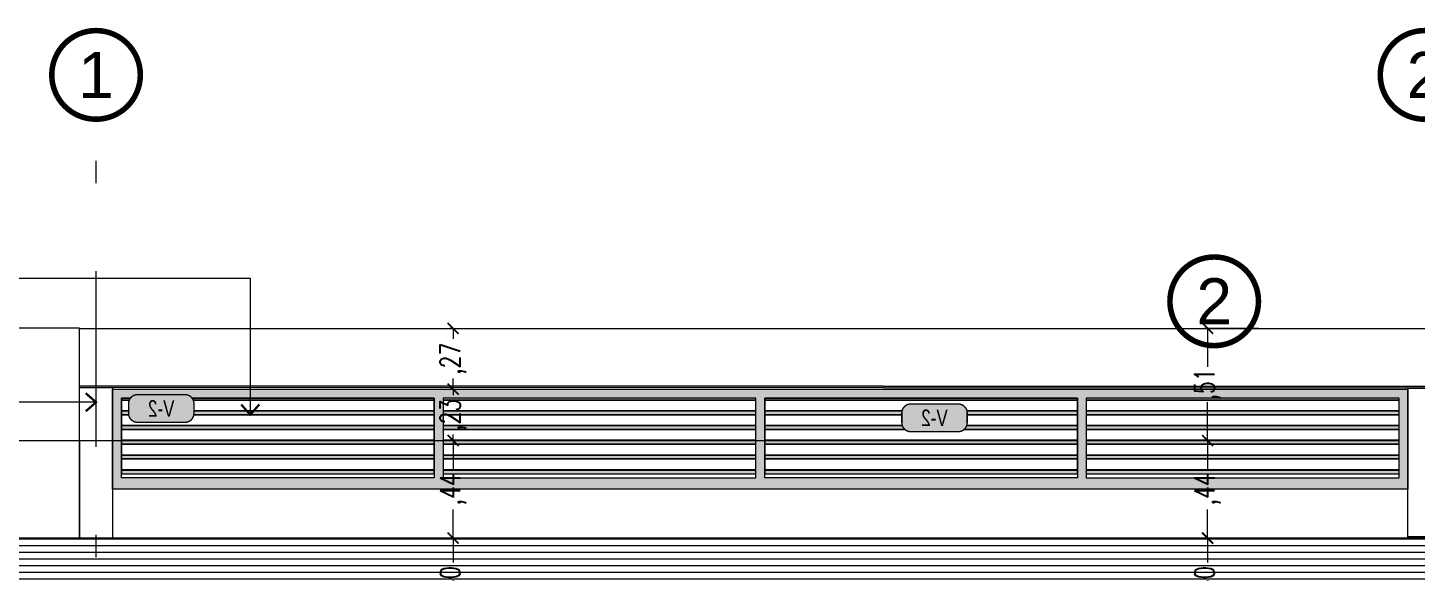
# Model space of a CAD drawing. Header units: millimetres. Extents: x 216 to 2687, y 57 to 1099.
# Drawn here: x 220.26 to 226.54, y 61.88 to 64.34 of the extents above; entities that cross this region are included whole.
import ezdxf
from ezdxf.enums import TextEntityAlignment as Align

# ---------------------------------------------------------------- set-up
doc = ezdxf.new("R2010")
doc.units = ezdxf.units.MM
doc.header["$LTSCALE"] = 0.5
doc.set_wipeout_variables(frame=1)
doc.header["$PDMODE"] = 35
doc.linetypes.add('CENTER', pattern=[50.8, 31.75, -6.35, 6.35, -6.35])
doc.linetypes.add('DASHDOT2', pattern=[12.7, 6.35, -3.175, 0, -3.175])
for name, color, linetype, lineweight in [('A-COTAS', 7, 'Continuous', 9), ('A-EJES', 7, 'DASHDOT2', 9), ('A-PLAN-2', 5, 'Continuous', 18), ('A-PLAN-3', 146, 'Continuous', 5), ('A-PLAN-ACHU1', 105, 'Continuous', 9), ('A-PLAN-ACHU3', 250, 'Continuous', 0), ('A-TEXT-EJES', 85, 'CENTER', 9), ('A-TEXT-FLEC', 4, 'Continuous', 9), ('A-TEXT-VENT', 2, 'Continuous', 9), ('A-VENT', 1, 'Continuous', 15), ('A-WIPEOUT', 255, 'Continuous', 0)]:
    doc.layers.add(name, color=color, linetype=linetype, lineweight=lineweight)
doc.styles.add('Cotas', font='romans.shx', dxfattribs={"width": 0.75})
doc.styles.add('ING_50', font='swisscl.ttf', dxfattribs={"height": 0.08})
doc.styles.add('swis Lt BT', font='swissl.ttf')
doc.dimstyles.new("1-25'", dxfattribs={"dimtxt": 0.075, "dimasz": 0.05, "dimexe": 0.015, "dimexo": 0, "dimgap": 0.02, "dimtad": 0, "dimzin": 4, "dimtxsty": 'Cotas', "dimblk": 'ARCHTICK', "dimcen": 0.09, "dimclrd": 142, "dimclre": 2, "dimclrt": 2, "dimadec": 0, "dimazin": 0, "dimtfac": 1, "dimtmove": 0, "dimatfit": 3, "dimfxl": 0.1, "dimlwd": 13, "dimlwe": 9, "dimarcsym": 2})

# ---------------------------------------------------------------- blocks, each defined once
blk = doc.blocks.new('INDICADOR EJES')
at = {"layer": 'A-TEXT-EJES', "const_width": 0.0005}
blk.add_lwpolyline([(0.004, 0.004, 1), (-0.004, 0.004, 1)], format="xyb", close=True, dxfattribs=at)
at = {"layer": 'A-TEXT-EJES', "style": 'swis Lt BT'}
blk.add_attdef('1', text='', height=0.005, dxfattribs=at).set_placement((0, 0.004), align=Align.MIDDLE_CENTER)
blk = doc.blocks.new('*U41')
at = {"layer": 'A-TEXT-FLEC'}
blk.add_lwpolyline([(3.6215, 0), (0, 0), (0, 0.137)], dxfattribs=at)
at = {"layer": 'A-TEXT-FLEC', "const_width": 0.01}
blk.add_lwpolyline([(3.575, -0.0408), (3.6215, 0), (3.575, 0.0408)], dxfattribs=at)
blk = doc.blocks.new('*U179')
at = {"layer": 'A-TEXT-FLEC'}
for points in [[(0, 0.137), (0, 0)], [(0, 0), (0, 0), (4.3179, 0)], [(4.3179, 0), (4.3179, -0.6157)]]:
    blk.add_lwpolyline(points, dxfattribs=at)
at = {"layer": 'A-TEXT-FLEC', "const_width": 0.01}
blk.add_lwpolyline([(4.3587, -0.5693), (4.3179, -0.6157), (4.2771, -0.5693)], dxfattribs=at)
blk = doc.blocks.new('_ArchTick')
at = {"color": 0, "linetype": 'ByBlock', "const_width": 0.15}
blk.add_lwpolyline([(-0.5, -0.5), (0.5, 0.5)], dxfattribs=at)
blk = doc.blocks.new('*D187')
at = {"layer": 'A-COTAS', "color": 2, "linetype": 'DASHDOT2', "lineweight": 9, "transparency": 16777216}
for p, q in [((220.4978, 62.9817), (219.3452, 62.9817)), ((219.6228, 62.4754), (219.3452, 62.4754))]:
    blk.add_line(p, q, dxfattribs=at)
at = {"layer": 'A-COTAS', "color": 142, "linetype": 'Continuous', "lineweight": 13, "transparency": 16777216}
for p, q in [((219.3602, 62.9817), (219.3602, 62.808)), ((219.3602, 62.4754), (219.3602, 62.6491))]:
    blk.add_line(p, q, dxfattribs=at)
at = {"layer": 'DEFPOINTS', "color": 0, "transparency": 16777216}
for p in [(219.3602, 62.9817), (220.4978, 62.9817), (219.6228, 62.4754)]:
    blk.add_point(p, dxfattribs=at)
at = {"layer": 'A-COTAS', "color": 142, "lineweight": 13, "transparency": 16777216, "xscale": 0.05, "yscale": 0.05, "zscale": 0.05}
for p, rotation in [((219.3602, 62.9817), 90), ((219.3602, 62.4754), 270)]:
    blk.add_blockref('_ArchTick', p, dxfattribs=dict(at, rotation=rotation))
at = {"layer": 'A-COTAS', "color": 2, "transparency": 16777216, "insert": (219.3602, 62.7285), "char_height": 0.09, "attachment_point": 5, "rotation": 90, "style": 'Cotas'}
blk.add_mtext(',51', dxfattribs=at)
blk = doc.blocks.new('*D188')
at = {"layer": 'A-COTAS', "color": 2, "linetype": 'DASHDOT2', "lineweight": 9, "transparency": 16777216}
for p, q in [((220.4978, 62.9817), (219.1576, 62.9817)), ((220.1297, 58.4354), (219.1576, 58.4354))]:
    blk.add_line(p, q, dxfattribs=at)
at = {"layer": 'A-COTAS', "color": 142, "linetype": 'Continuous', "lineweight": 13, "transparency": 16777216}
for p, q in [((219.1726, 62.9817), (219.1726, 60.8314)), ((219.1726, 58.4354), (219.1726, 60.5857))]:
    blk.add_line(p, q, dxfattribs=at)
at = {"layer": 'DEFPOINTS', "color": 0, "transparency": 16777216}
for p in [(219.1726, 62.9817), (220.4978, 62.9817), (220.1297, 58.4354)]:
    blk.add_point(p, dxfattribs=at)
at = {"layer": 'A-COTAS', "color": 142, "lineweight": 13, "transparency": 16777216, "xscale": 0.05, "yscale": 0.05, "zscale": 0.05}
for p, rotation in [((219.1726, 62.9817), 90), ((219.1726, 58.4354), 270)]:
    blk.add_blockref('_ArchTick', p, dxfattribs=dict(at, rotation=rotation))
at = {"layer": 'A-COTAS', "color": 2, "transparency": 16777216, "insert": (219.1726, 60.7085), "char_height": 0.09, "attachment_point": 5, "rotation": 90, "style": 'Cotas'}
blk.add_mtext('4,55', dxfattribs=at)
blk = doc.blocks.new('*D194')
at = {"layer": 'A-COTAS', "color": 2, "linetype": 'DASHDOT2', "lineweight": 9, "transparency": 16777216}
for p, q in [((222.1855, 62.0354), (222.1705, 62.0354)), ((222.1855, 61.6354), (222.1705, 61.6354))]:
    blk.add_line(p, q, dxfattribs=at)
at = {"layer": 'A-COTAS', "color": 142, "linetype": 'Continuous', "lineweight": 13, "transparency": 16777216}
for p, q in [((222.1855, 62.0354), (222.1855, 61.9245)), ((222.1855, 61.6354), (222.1855, 61.7463))]:
    blk.add_line(p, q, dxfattribs=at)
at = {"layer": 'DEFPOINTS', "color": 0, "transparency": 16777216}
for p in [(222.1855, 62.0354), (222.1855, 62.0354), (222.1855, 61.6354)]:
    blk.add_point(p, dxfattribs=at)
at = {"layer": 'A-COTAS', "color": 142, "lineweight": 13, "transparency": 16777216, "xscale": 0.05, "yscale": 0.05, "zscale": 0.05}
for p, rotation in [((222.1855, 62.0354), 90), ((222.1855, 61.6354), 270)]:
    blk.add_blockref('_ArchTick', p, dxfattribs=dict(at, rotation=rotation))
at = {"layer": 'A-COTAS', "color": 2, "transparency": 16777216, "insert": (222.1855, 61.8354), "char_height": 0.09, "attachment_point": 5, "rotation": 90, "style": 'Cotas'}
blk.add_mtext(',40', dxfattribs=at)
blk = doc.blocks.new('*D195')
at = {"layer": 'A-COTAS', "color": 2, "linetype": 'DASHDOT2', "lineweight": 9, "transparency": 16777216}
for p, q in [((222.1855, 62.4754), (222.1705, 62.4754)), ((222.1855, 62.0354), (222.1705, 62.0354))]:
    blk.add_line(p, q, dxfattribs=at)
at = {"layer": 'A-COTAS', "color": 142, "linetype": 'Continuous', "lineweight": 13, "transparency": 16777216}
for p, q in [((222.1855, 62.4754), (222.1855, 62.3461)), ((222.1855, 62.0354), (222.1855, 62.1647))]:
    blk.add_line(p, q, dxfattribs=at)
at = {"layer": 'DEFPOINTS', "color": 0, "transparency": 16777216}
for p in [(222.1855, 62.4754), (222.1855, 62.4754), (222.1855, 62.0354)]:
    blk.add_point(p, dxfattribs=at)
at = {"layer": 'A-COTAS', "color": 142, "lineweight": 13, "transparency": 16777216, "xscale": 0.05, "yscale": 0.05, "zscale": 0.05}
for p, rotation in [((222.1855, 62.4754), 90), ((222.1855, 62.0354), 270)]:
    blk.add_blockref('_ArchTick', p, dxfattribs=dict(at, rotation=rotation))
at = {"layer": 'A-COTAS', "color": 2, "transparency": 16777216, "insert": (222.1855, 62.2554), "char_height": 0.09, "attachment_point": 5, "rotation": 90, "style": 'Cotas'}
blk.add_mtext(',44', dxfattribs=at)
blk = doc.blocks.new('*D196')
at = {"layer": 'A-COTAS', "color": 2, "linetype": 'DASHDOT2', "lineweight": 9, "transparency": 16777216}
for p, q in [((222.1856, 62.7071), (222.1706, 62.7071)), ((222.1856, 62.4754), (222.1706, 62.4754))]:
    blk.add_line(p, q, dxfattribs=at)
at = {"layer": 'A-COTAS', "color": 142, "linetype": 'Continuous', "lineweight": 13, "transparency": 16777216}
for p, q in [((222.1856, 62.7071), (222.1856, 62.6804)), ((222.1856, 62.4754), (222.1856, 62.5022))]:
    blk.add_line(p, q, dxfattribs=at)
at = {"layer": 'DEFPOINTS', "color": 0, "transparency": 16777216}
for p in [(222.1856, 62.7071), (222.1856, 62.7071), (222.1856, 62.4754)]:
    blk.add_point(p, dxfattribs=at)
at = {"layer": 'A-COTAS', "color": 142, "lineweight": 13, "transparency": 16777216, "xscale": 0.05, "yscale": 0.05, "zscale": 0.05}
for p, rotation in [((222.1856, 62.7071), 90), ((222.1856, 62.4754), 270)]:
    blk.add_blockref('_ArchTick', p, dxfattribs=dict(at, rotation=rotation))
at = {"layer": 'A-COTAS', "color": 2, "transparency": 16777216, "insert": (222.1856, 62.5913), "char_height": 0.09, "attachment_point": 5, "rotation": 90, "style": 'Cotas'}
blk.add_mtext(',23', dxfattribs=at)
blk = doc.blocks.new('*D197')
at = {"layer": 'A-COTAS', "color": 2, "linetype": 'DASHDOT2', "lineweight": 9, "transparency": 16777216}
for p, q in [((222.1856, 62.9816), (222.1705, 62.9816)), ((222.1856, 62.7071), (222.1705, 62.7071))]:
    blk.add_line(p, q, dxfattribs=at)
at = {"layer": 'A-COTAS', "color": 142, "linetype": 'Continuous', "lineweight": 13, "transparency": 16777216}
for p, q in [((222.1855, 62.9816), (222.1855, 62.9335)), ((222.1855, 62.7071), (222.1855, 62.7553))]:
    blk.add_line(p, q, dxfattribs=at)
at = {"layer": 'DEFPOINTS', "color": 0, "transparency": 16777216}
for p in [(222.1855, 62.9816), (222.1856, 62.9816), (222.1856, 62.7071)]:
    blk.add_point(p, dxfattribs=at)
at = {"layer": 'A-COTAS', "color": 142, "lineweight": 13, "transparency": 16777216, "xscale": 0.05, "yscale": 0.05, "zscale": 0.05}
for p, rotation in [((222.1855, 62.9816), 90), ((222.1855, 62.7071), 270)]:
    blk.add_blockref('_ArchTick', p, dxfattribs=dict(at, rotation=rotation))
at = {"layer": 'A-COTAS', "color": 2, "transparency": 16777216, "insert": (222.1855, 62.8444), "char_height": 0.09, "attachment_point": 5, "rotation": 90, "style": 'Cotas'}
blk.add_mtext(',27', dxfattribs=at)
blk = doc.blocks.new('*D201')
at = {"layer": 'A-COTAS', "color": 2, "linetype": 'DASHDOT2', "lineweight": 9, "transparency": 16777216}
for p, q in [((225.5928, 62.0354), (225.5778, 62.0354)), ((225.5928, 61.6354), (225.5778, 61.6354))]:
    blk.add_line(p, q, dxfattribs=at)
at = {"layer": 'A-COTAS', "color": 142, "linetype": 'Continuous', "lineweight": 13, "transparency": 16777216}
for p, q in [((225.5928, 62.0354), (225.5928, 61.9245)), ((225.5928, 61.6354), (225.5928, 61.7463))]:
    blk.add_line(p, q, dxfattribs=at)
at = {"layer": 'DEFPOINTS', "color": 0, "transparency": 16777216}
for p in [(225.5928, 62.0354), (225.5928, 62.0354), (225.5928, 61.6354)]:
    blk.add_point(p, dxfattribs=at)
at = {"layer": 'A-COTAS', "color": 142, "lineweight": 13, "transparency": 16777216, "xscale": 0.05, "yscale": 0.05, "zscale": 0.05}
for p, rotation in [((225.5928, 62.0354), 90), ((225.5928, 61.6354), 270)]:
    blk.add_blockref('_ArchTick', p, dxfattribs=dict(at, rotation=rotation))
at = {"layer": 'A-COTAS', "color": 2, "transparency": 16777216, "insert": (225.5928, 61.8354), "char_height": 0.09, "attachment_point": 5, "rotation": 90, "style": 'Cotas'}
blk.add_mtext(',40', dxfattribs=at)
blk = doc.blocks.new('*D202')
at = {"layer": 'A-COTAS', "color": 2, "linetype": 'DASHDOT2', "lineweight": 9, "transparency": 16777216}
for p, q in [((225.7828, 62.4754), (225.5778, 62.4754)), ((225.5928, 62.0354), (225.5778, 62.0354))]:
    blk.add_line(p, q, dxfattribs=at)
at = {"layer": 'A-COTAS', "color": 142, "linetype": 'Continuous', "lineweight": 13, "transparency": 16777216}
for p, q in [((225.5928, 62.4754), (225.5928, 62.3461)), ((225.5928, 62.0354), (225.5928, 62.1647))]:
    blk.add_line(p, q, dxfattribs=at)
at = {"layer": 'DEFPOINTS', "color": 0, "transparency": 16777216}
for p in [(225.5928, 62.4754), (225.7828, 62.4754), (225.5928, 62.0354)]:
    blk.add_point(p, dxfattribs=at)
at = {"layer": 'A-COTAS', "color": 142, "lineweight": 13, "transparency": 16777216, "xscale": 0.05, "yscale": 0.05, "zscale": 0.05}
for p, rotation in [((225.5928, 62.4754), 90), ((225.5928, 62.0354), 270)]:
    blk.add_blockref('_ArchTick', p, dxfattribs=dict(at, rotation=rotation))
at = {"layer": 'A-COTAS', "color": 2, "transparency": 16777216, "insert": (225.5928, 62.2554), "char_height": 0.09, "attachment_point": 5, "rotation": 90, "style": 'Cotas'}
blk.add_mtext(',44', dxfattribs=at)
blk = doc.blocks.new('*D203')
at = {"layer": 'A-COTAS', "color": 2, "linetype": 'DASHDOT2', "lineweight": 9, "transparency": 16777216}
for p, q in [((225.8228, 62.9816), (225.5778, 62.9816)), ((225.7828, 62.4754), (225.5778, 62.4754))]:
    blk.add_line(p, q, dxfattribs=at)
at = {"layer": 'A-COTAS', "color": 142, "linetype": 'Continuous', "lineweight": 13, "transparency": 16777216}
for p, q in [((225.5928, 62.9816), (225.5928, 62.808)), ((225.5928, 62.4754), (225.5928, 62.6491))]:
    blk.add_line(p, q, dxfattribs=at)
at = {"layer": 'DEFPOINTS', "color": 0, "transparency": 16777216}
for p in [(225.5928, 62.9816), (225.8228, 62.9816), (225.7828, 62.4754)]:
    blk.add_point(p, dxfattribs=at)
at = {"layer": 'A-COTAS', "color": 142, "lineweight": 13, "transparency": 16777216, "xscale": 0.05, "yscale": 0.05, "zscale": 0.05}
for p, rotation in [((225.5928, 62.9816), 90), ((225.5928, 62.4754), 270)]:
    blk.add_blockref('_ArchTick', p, dxfattribs=dict(at, rotation=rotation))
at = {"layer": 'A-COTAS', "color": 2, "transparency": 16777216, "insert": (225.5928, 62.7285), "char_height": 0.09, "attachment_point": 5, "rotation": 90, "style": 'Cotas'}
blk.add_mtext(',51', dxfattribs=at)
blk = doc.blocks.new('*D229')
at = {"layer": 'A-COTAS', "color": 2, "linetype": 'DASHDOT2', "lineweight": 9, "transparency": 16777216}
for p, q in [((220.4978, 62.4754), (239.833, 62.4754)), ((239.5228, 62.0354), (239.833, 62.0354))]:
    blk.add_line(p, q, dxfattribs=at)
at = {"layer": 'A-COTAS', "color": 142, "linetype": 'Continuous', "lineweight": 13, "transparency": 16777216}
for p, q in [((239.818, 62.4754), (239.818, 62.3461)), ((239.818, 62.0354), (239.818, 62.1647))]:
    blk.add_line(p, q, dxfattribs=at)
at = {"layer": 'DEFPOINTS', "color": 0, "transparency": 16777216}
for p in [(220.4978, 62.4754), (239.818, 62.4754), (239.5228, 62.0354)]:
    blk.add_point(p, dxfattribs=at)
at = {"layer": 'A-COTAS', "color": 142, "lineweight": 13, "transparency": 16777216, "xscale": 0.05, "yscale": 0.05, "zscale": 0.05}
for p, rotation in [((239.818, 62.4754), 90), ((239.818, 62.0354), 270)]:
    blk.add_blockref('_ArchTick', p, dxfattribs=dict(at, rotation=rotation))
at = {"layer": 'A-COTAS', "color": 2, "transparency": 16777216, "insert": (239.818, 62.2554), "char_height": 0.09, "attachment_point": 5, "rotation": 90, "style": 'Cotas'}
blk.add_mtext(',44', dxfattribs=at)

msp = doc.modelspace()

# ---------------------------------------------------------------- hatches: boundary and pattern name
at = {"layer": 'A-PLAN-ACHU1', "transparency": 33554687}
h = msp.add_hatch(color=256, dxfattribs=at)
h.dxf.hatch_style = 1
h.set_gradient(color1=(91, 91, 91), color2=(214, 214, 214), rotation=90, tint=1, name='CYLINDER')
h.paths.add_polyline_path([(222.1003, 62.6672), (220.6878, 62.6672), (220.6878, 62.6576), (222.1003, 62.6576)])
h = msp.add_hatch(color=256, dxfattribs=at)
h.dxf.hatch_style = 1
h.set_gradient(color1=(91, 91, 91), color2=(214, 214, 214), rotation=90, tint=1, name='CYLINDER')
h.paths.add_polyline_path([(223.5528, 62.6672), (222.1403, 62.6672), (222.1403, 62.6576), (223.5528, 62.6576)])
h = msp.add_hatch(color=256, dxfattribs=at)
h.dxf.hatch_style = 1
h.set_gradient(color1=(91, 91, 91), color2=(214, 214, 214), rotation=90, tint=1, name='CYLINDER')
h.paths.add_polyline_path([(225.0053, 62.6672), (223.5928, 62.6672), (223.5928, 62.6576), (225.0053, 62.6576)])
h = msp.add_hatch(color=256, dxfattribs=at)
h.dxf.hatch_style = 1
h.set_gradient(color1=(91, 91, 91), color2=(214, 214, 214), rotation=90, tint=1, name='CYLINDER')
h.paths.add_polyline_path([(226.4578, 62.6672), (225.0453, 62.6672), (225.0453, 62.6576), (226.4578, 62.6576)])
h = msp.add_hatch(color=256, dxfattribs=at)
h.dxf.hatch_style = 1
h.set_gradient(color1=(91, 91, 91), color2=(214, 214, 214), rotation=90, tint=1, name='CYLINDER')
h.paths.add_polyline_path([(222.1003, 62.6088), (220.6878, 62.6088), (220.6878, 62.5917), (222.1003, 62.5917)])
h = msp.add_hatch(color=256, dxfattribs=at)
h.dxf.hatch_style = 1
h.set_gradient(color1=(91, 91, 91), color2=(214, 214, 214), rotation=90, tint=1, name='CYLINDER')
h.paths.add_polyline_path([(223.5528, 62.6088), (222.1403, 62.6088), (222.1403, 62.5917), (223.5528, 62.5917)])
h = msp.add_hatch(color=256, dxfattribs=at)
h.dxf.hatch_style = 1
h.set_gradient(color1=(91, 91, 91), color2=(214, 214, 214), rotation=90, tint=1, name='CYLINDER')
h.paths.add_polyline_path([(225.0053, 62.6088), (223.5928, 62.6088), (223.5928, 62.5917), (225.0053, 62.5917)])
h = msp.add_hatch(color=256, dxfattribs=at)
h.dxf.hatch_style = 1
h.set_gradient(color1=(91, 91, 91), color2=(214, 214, 214), rotation=90, tint=1, name='CYLINDER')
h.paths.add_polyline_path([(226.4578, 62.6088), (225.0453, 62.6088), (225.0453, 62.5917), (226.4578, 62.5917)])
h = msp.add_hatch(color=256, dxfattribs=at)
h.dxf.hatch_style = 1
h.set_gradient(color1=(91, 91, 91), color2=(214, 214, 214), rotation=90, tint=1, name='CYLINDER')
h.paths.add_polyline_path([(222.1003, 62.5429), (220.6878, 62.5429), (220.6878, 62.5258), (222.1003, 62.5258)])
h = msp.add_hatch(color=256, dxfattribs=at)
h.dxf.hatch_style = 1
h.set_gradient(color1=(91, 91, 91), color2=(214, 214, 214), rotation=90, tint=1, name='CYLINDER')
h.paths.add_polyline_path([(223.5528, 62.5429), (222.1403, 62.5429), (222.1403, 62.5258), (223.5528, 62.5258)])
h = msp.add_hatch(color=256, dxfattribs=at)
h.dxf.hatch_style = 1
h.set_gradient(color1=(91, 91, 91), color2=(214, 214, 214), rotation=90, tint=1, name='CYLINDER')
h.paths.add_polyline_path([(225.0053, 62.5429), (223.5928, 62.5429), (223.5928, 62.5258), (225.0053, 62.5258)])
h = msp.add_hatch(color=256, dxfattribs=at)
h.dxf.hatch_style = 1
h.set_gradient(color1=(91, 91, 91), color2=(214, 214, 214), rotation=90, tint=1, name='CYLINDER')
h.paths.add_polyline_path([(226.4578, 62.5429), (225.0453, 62.5429), (225.0453, 62.5258), (226.4578, 62.5258)])
h = msp.add_hatch(color=256, dxfattribs=at)
h.dxf.hatch_style = 1
h.set_gradient(color1=(91, 91, 91), color2=(214, 214, 214), rotation=90, tint=1, name='CYLINDER')
h.paths.add_polyline_path([(222.1003, 62.477), (220.6878, 62.477), (220.6878, 62.4755), (222.1003, 62.4755)])
h = msp.add_hatch(color=256, dxfattribs=at)
h.dxf.hatch_style = 1
h.set_gradient(color1=(91, 91, 91), color2=(214, 214, 214), rotation=90, tint=1, name='CYLINDER')
h.paths.add_polyline_path([(222.1003, 62.4755), (220.6878, 62.4755), (220.6878, 62.4583), (222.1003, 62.4583)])
h = msp.add_hatch(color=256, dxfattribs=at)
h.dxf.hatch_style = 1
h.set_gradient(color1=(91, 91, 91), color2=(214, 214, 214), rotation=90, tint=1, name='CYLINDER')
h.paths.add_polyline_path([(223.5528, 62.477), (222.1403, 62.477), (222.1403, 62.4755), (223.5528, 62.4755)])
h = msp.add_hatch(color=256, dxfattribs=at)
h.dxf.hatch_style = 1
h.set_gradient(color1=(91, 91, 91), color2=(214, 214, 214), rotation=90, tint=1, name='CYLINDER')
h.paths.add_polyline_path([(223.5528, 62.4755), (222.1403, 62.4755), (222.1403, 62.4583), (223.5528, 62.4583)])
h = msp.add_hatch(color=256, dxfattribs=at)
h.dxf.hatch_style = 1
h.set_gradient(color1=(91, 91, 91), color2=(214, 214, 214), rotation=90, tint=1, name='CYLINDER')
h.paths.add_polyline_path([(225.0053, 62.477), (223.5928, 62.477), (223.5928, 62.4755), (225.0053, 62.4755)])
h = msp.add_hatch(color=256, dxfattribs=at)
h.dxf.hatch_style = 1
h.set_gradient(color1=(91, 91, 91), color2=(214, 214, 214), rotation=90, tint=1, name='CYLINDER')
h.paths.add_polyline_path([(225.0053, 62.4755), (223.5928, 62.4755), (223.5928, 62.4583), (225.0053, 62.4583)])
h = msp.add_hatch(color=256, dxfattribs=at)
h.dxf.hatch_style = 1
h.set_gradient(color1=(91, 91, 91), color2=(214, 214, 214), rotation=90, tint=1, name='CYLINDER')
h.paths.add_polyline_path([(226.4578, 62.477), (225.0453, 62.477), (225.0453, 62.4755), (226.4578, 62.4755)])
h = msp.add_hatch(color=256, dxfattribs=at)
h.dxf.hatch_style = 1
h.set_gradient(color1=(91, 91, 91), color2=(214, 214, 214), rotation=90, tint=1, name='CYLINDER')
h.paths.add_polyline_path([(226.4578, 62.4755), (225.0453, 62.4755), (225.0453, 62.4583), (226.4578, 62.4583)])
h = msp.add_hatch(color=256, dxfattribs=at)
h.dxf.hatch_style = 1
h.set_gradient(color1=(91, 91, 91), color2=(214, 214, 214), rotation=90, tint=1, name='CYLINDER')
h.paths.add_polyline_path([(222.1003, 62.4095), (220.6878, 62.4095), (220.6878, 62.3924), (222.1003, 62.3924)])
h = msp.add_hatch(color=256, dxfattribs=at)
h.dxf.hatch_style = 1
h.set_gradient(color1=(91, 91, 91), color2=(214, 214, 214), rotation=90, tint=1, name='CYLINDER')
h.paths.add_polyline_path([(223.5528, 62.4095), (222.1403, 62.4095), (222.1403, 62.3924), (223.5528, 62.3924)])
h = msp.add_hatch(color=256, dxfattribs=at)
h.dxf.hatch_style = 1
h.set_gradient(color1=(91, 91, 91), color2=(214, 214, 214), rotation=90, tint=1, name='CYLINDER')
h.paths.add_polyline_path([(225.0053, 62.4095), (223.5928, 62.4095), (223.5928, 62.3924), (225.0053, 62.3924)])
h = msp.add_hatch(color=256, dxfattribs=at)
h.dxf.hatch_style = 1
h.set_gradient(color1=(91, 91, 91), color2=(214, 214, 214), rotation=90, tint=1, name='CYLINDER')
h.paths.add_polyline_path([(226.4578, 62.4095), (225.0453, 62.4095), (225.0453, 62.3924), (226.4578, 62.3924)])
h = msp.add_hatch(color=256, dxfattribs=at)
h.dxf.hatch_style = 1
h.set_gradient(color1=(91, 91, 91), color2=(214, 214, 214), rotation=90, tint=1, name='CYLINDER')
h.paths.add_polyline_path([(222.1003, 62.3436), (220.6878, 62.3436), (220.6878, 62.3421), (222.1003, 62.3421)])
h = msp.add_hatch(color=256, dxfattribs=at)
h.dxf.hatch_style = 1
h.set_gradient(color1=(91, 91, 91), color2=(214, 214, 214), rotation=90, tint=1, name='CYLINDER')
h.paths.add_polyline_path([(222.1003, 62.3421), (220.6878, 62.3421), (220.6878, 62.325), (222.1003, 62.325)])
h = msp.add_hatch(color=256, dxfattribs=at)
h.dxf.hatch_style = 1
h.set_gradient(color1=(91, 91, 91), color2=(214, 214, 214), rotation=90, tint=1, name='CYLINDER')
h.paths.add_polyline_path([(223.5528, 62.3436), (222.1403, 62.3436), (222.1403, 62.3421), (223.5528, 62.3421)])
h = msp.add_hatch(color=256, dxfattribs=at)
h.dxf.hatch_style = 1
h.set_gradient(color1=(91, 91, 91), color2=(214, 214, 214), rotation=90, tint=1, name='CYLINDER')
h.paths.add_polyline_path([(223.5528, 62.3421), (222.1403, 62.3421), (222.1403, 62.325), (223.5528, 62.325)])
h = msp.add_hatch(color=256, dxfattribs=at)
h.dxf.hatch_style = 1
h.set_gradient(color1=(91, 91, 91), color2=(214, 214, 214), rotation=90, tint=1, name='CYLINDER')
h.paths.add_polyline_path([(225.0053, 62.3436), (223.5928, 62.3436), (223.5928, 62.3421), (225.0053, 62.3421)])
h = msp.add_hatch(color=256, dxfattribs=at)
h.dxf.hatch_style = 1
h.set_gradient(color1=(91, 91, 91), color2=(214, 214, 214), rotation=90, tint=1, name='CYLINDER')
h.paths.add_polyline_path([(225.0053, 62.3421), (223.5928, 62.3421), (223.5928, 62.325), (225.0053, 62.325)])
h = msp.add_hatch(color=256, dxfattribs=at)
h.dxf.hatch_style = 1
h.set_gradient(color1=(91, 91, 91), color2=(214, 214, 214), rotation=90, tint=1, name='CYLINDER')
h.paths.add_polyline_path([(226.4578, 62.3436), (225.0453, 62.3436), (225.0453, 62.3421), (226.4578, 62.3421)])
h = msp.add_hatch(color=256, dxfattribs=at)
h.dxf.hatch_style = 1
h.set_gradient(color1=(91, 91, 91), color2=(214, 214, 214), rotation=90, tint=1, name='CYLINDER')
h.paths.add_polyline_path([(226.4578, 62.3421), (225.0453, 62.3421), (225.0453, 62.325), (226.4578, 62.325)])
at = {"layer": 'A-PLAN-ACHU3'}
h = msp.add_hatch(dxfattribs=at)
h.set_pattern_fill('_USER', color=256, scale=0.03, pattern_type=0)
h.set_pattern_definition([(0, (-2414.348867, -998.31859), (0, 0.03), [])])
h.paths.add_polyline_path([(219.6228, 61.6354), (239.5228, 61.6354), (239.5228, 62.0354), (219.6228, 62.0354)])

# ---------------------------------------------------------------- linework, layer by layer
at = {"layer": 'A-PLAN-2'}
for points in [[(219.6228, 62.4754), (220.4978, 62.4754), (220.4978, 62.0354), (219.6228, 62.0354)], [(219.6228, 61.6354), (239.5228, 61.6354), (239.5228, 62.0354), (219.6228, 62.0354)]]:
    msp.add_lwpolyline(points, close=True, dxfattribs=at)
at = {"layer": 'A-PLAN-3'}
for points in [[(220.4978, 62.7145), (220.6478, 62.7145), (220.6478, 62.0354), (220.4978, 62.0354)], [(226.4978, 62.0354), (226.4977, 62.2554), (220.6478, 62.2554), (220.6478, 62.0354)]]:
    msp.add_lwpolyline(points, close=True, dxfattribs=at)
at = {"layer": 'A-PLAN-ACHU1'}
for points in [[(222.1003, 62.6672), (220.6878, 62.6672), (220.6878, 62.6576), (222.1003, 62.6576)], [(222.1003, 62.6576), (220.6878, 62.6576), (220.6878, 62.6088), (222.1003, 62.6088)], [(223.5528, 62.6672), (222.1403, 62.6672), (222.1403, 62.6576), (223.5528, 62.6576)], [(223.5528, 62.6576), (222.1403, 62.6576), (222.1403, 62.6088), (223.5528, 62.6088)], [(225.0053, 62.6672), (223.5928, 62.6672), (223.5928, 62.6576), (225.0053, 62.6576)], [(225.0053, 62.6576), (223.5928, 62.6576), (223.5928, 62.6088), (225.0053, 62.6088)], [(226.4578, 62.6672), (225.0453, 62.6672), (225.0453, 62.6576), (226.4578, 62.6576)], [(226.4578, 62.6576), (225.0453, 62.6576), (225.0453, 62.6088), (226.4578, 62.6088)], [(222.1003, 62.6088), (220.6878, 62.6088), (220.6878, 62.5917), (222.1003, 62.5917)], [(222.1003, 62.5917), (220.6878, 62.5917), (220.6878, 62.5429), (222.1003, 62.5429)], [(223.5528, 62.6088), (222.1403, 62.6088), (222.1403, 62.5917), (223.5528, 62.5917)], [(223.5528, 62.5917), (222.1403, 62.5917), (222.1403, 62.5429), (223.5528, 62.5429)], [(225.0053, 62.6088), (223.5928, 62.6088), (223.5928, 62.5917), (225.0053, 62.5917)], [(225.0053, 62.5917), (223.5928, 62.5917), (223.5928, 62.5429), (225.0053, 62.5429)], [(226.4578, 62.6088), (225.0453, 62.6088), (225.0453, 62.5917), (226.4578, 62.5917)], [(226.4578, 62.5917), (225.0453, 62.5917), (225.0453, 62.5429), (226.4578, 62.5429)], [(222.1003, 62.5429), (220.6878, 62.5429), (220.6878, 62.5258), (222.1003, 62.5258)], [(222.1003, 62.5258), (220.6878, 62.5258), (220.6878, 62.477), (222.1003, 62.477)], [(223.5528, 62.5429), (222.1403, 62.5429), (222.1403, 62.5258), (223.5528, 62.5258)], [(223.5528, 62.5258), (222.1403, 62.5258), (222.1403, 62.477), (223.5528, 62.477)], [(225.0053, 62.5429), (223.5928, 62.5429), (223.5928, 62.5258), (225.0053, 62.5258)], [(225.0053, 62.5258), (223.5928, 62.5258), (223.5928, 62.477), (225.0053, 62.477)], [(226.4578, 62.5429), (225.0453, 62.5429), (225.0453, 62.5258), (226.4578, 62.5258)], [(226.4578, 62.5258), (225.0453, 62.5258), (225.0453, 62.477), (226.4578, 62.477)], [(222.1003, 62.477), (220.6878, 62.477), (220.6878, 62.4755), (222.1003, 62.4755)], [(222.1003, 62.4755), (220.6878, 62.4755), (220.6878, 62.4583), (222.1003, 62.4583)], [(222.1003, 62.4583), (220.6878, 62.4583), (220.6878, 62.4095), (222.1003, 62.4095)], [(223.5528, 62.477), (222.1403, 62.477), (222.1403, 62.4755), (223.5528, 62.4755)], [(223.5528, 62.4755), (222.1403, 62.4755), (222.1403, 62.4583), (223.5528, 62.4583)], [(223.5528, 62.4583), (222.1403, 62.4583), (222.1403, 62.4095), (223.5528, 62.4095)], [(225.0053, 62.477), (223.5928, 62.477), (223.5928, 62.4755), (225.0053, 62.4755)], [(225.0053, 62.4755), (223.5928, 62.4755), (223.5928, 62.4583), (225.0053, 62.4583)], [(225.0053, 62.4583), (223.5928, 62.4583), (223.5928, 62.4095), (225.0053, 62.4095)], [(226.4578, 62.477), (225.0453, 62.477), (225.0453, 62.4755), (226.4578, 62.4755)], [(226.4578, 62.4755), (225.0453, 62.4755), (225.0453, 62.4583), (226.4578, 62.4583)], [(226.4578, 62.4583), (225.0453, 62.4583), (225.0453, 62.4095), (226.4578, 62.4095)], [(222.1003, 62.4095), (220.6878, 62.4095), (220.6878, 62.3924), (222.1003, 62.3924)], [(223.5528, 62.4095), (222.1403, 62.4095), (222.1403, 62.3924), (223.5528, 62.3924)], [(225.0053, 62.4095), (223.5928, 62.4095), (223.5928, 62.3924), (225.0053, 62.3924)], [(226.4578, 62.4095), (225.0453, 62.4095), (225.0453, 62.3924), (226.4578, 62.3924)], [(222.1003, 62.3924), (220.6878, 62.3924), (220.6878, 62.3436), (222.1003, 62.3436)], [(222.1003, 62.3436), (220.6878, 62.3436), (220.6878, 62.3421), (222.1003, 62.3421)], [(222.1003, 62.3421), (220.6878, 62.3421), (220.6878, 62.325), (222.1003, 62.325)], [(223.5528, 62.3924), (222.1403, 62.3924), (222.1403, 62.3436), (223.5528, 62.3436)], [(223.5528, 62.3436), (222.1403, 62.3436), (222.1403, 62.3421), (223.5528, 62.3421)], [(223.5528, 62.3421), (222.1403, 62.3421), (222.1403, 62.325), (223.5528, 62.325)], [(225.0053, 62.3924), (223.5928, 62.3924), (223.5928, 62.3436), (225.0053, 62.3436)], [(225.0053, 62.3436), (223.5928, 62.3436), (223.5928, 62.3421), (225.0053, 62.3421)], [(225.0053, 62.3421), (223.5928, 62.3421), (223.5928, 62.325), (225.0053, 62.325)], [(226.4578, 62.3924), (225.0453, 62.3924), (225.0453, 62.3436), (226.4578, 62.3436)], [(226.4578, 62.3436), (225.0453, 62.3436), (225.0453, 62.3421), (226.4578, 62.3421)], [(226.4578, 62.3421), (225.0453, 62.3421), (225.0453, 62.325), (226.4578, 62.325)]]:
    msp.add_lwpolyline(points, close=True, dxfattribs=at)
at = {"layer": 'A-VENT'}
for points in [[(220.6878, 62.6672), (222.1003, 62.6672), (222.1003, 62.3064), (220.6878, 62.3064)], [(223.5528, 62.6672), (222.1403, 62.6672), (222.1403, 62.3064), (223.5528, 62.3064)], [(223.5928, 62.6672), (225.0053, 62.6672), (225.0053, 62.3064), (223.5928, 62.3064)], [(226.4578, 62.6672), (225.0453, 62.6672), (225.0453, 62.3064), (226.4578, 62.3064)]]:
    msp.add_lwpolyline(points, close=True, dxfattribs=at)

# ---------------------------------------------------------------- block references
at = {"layer": 'A-TEXT-EJES'}
ref = msp.add_blockref('INDICADOR EJES', (220.5728, 63.925), dxfattribs=dict(at, xscale=49.99999999999986, yscale=49.99999999999986, zscale=49.99999999999986, rotation=5.971324136223714e-05))
ref.add_attrib('1', '1', dxfattribs={"layer": '0', "color": 0, "height": 0.208, "rotation": 0.00006, "style": 'swis Lt BT'}).set_placement((220.5728, 64.125), align=Align.MIDDLE_CENTER)
ref = msp.add_blockref('INDICADOR EJES', (226.5728, 63.925), dxfattribs=dict(at, xscale=49.99999999999986, yscale=49.99999999999986, zscale=49.99999999999986, rotation=5.971324136223714e-05))
ref.add_attrib('1', '2', dxfattribs={"layer": '0', "color": 0, "height": 0.208, "rotation": 0.00006, "style": 'swis Lt BT'}).set_placement((226.5728, 64.125), align=Align.MIDDLE_CENTER)

# ---------------------------------------------------------------- dimensions: what is measured, and where the dimension line sits
at = {"layer": 'A-COTAS'}
for base, p1, p2, picture, middle in [((239.818, 62.4754), (239.5228, 62.0354), (220.4978, 62.4754), '*D229', (239.818, 62.2554)), ((222.1855, 62.4754), (222.1855, 62.0354), (222.1855, 62.4754), '*D195', (222.1855, 62.2554)), ((225.5928, 62.4754), (225.5928, 62.0354), (225.7828, 62.4754), '*D202', (225.5928, 62.2554)), ((222.1855, 62.0354), (222.1855, 61.6354), (222.1855, 62.0354), '*D194', (222.1855, 61.8354)), ((225.5928, 62.0354), (225.5928, 61.6354), (225.5928, 62.0354), '*D201', (225.5928, 61.8354))]:
    dim = msp.add_linear_dim(base=base, p1=p1, p2=p2, angle=90, dimstyle="1-25'", override={"dimtxt": 0.09}, dxfattribs=at)
    dim.commit()
    dim.dimension.update_dxf_attribs({"geometry": picture, "text_midpoint": middle})

# ---------------------------------------------------------------- next in the draw order: wipeouts: each hides what was drawn before it
msp.add_wipeout([(220.4978, 62.9816), (238.6478, 62.9816), (238.6478, 62.7071), (220.4978, 62.7145)]).dxf.layer = 'A-WIPEOUT'

# ---------------------------------------------------------------- next in the draw order: hatches: boundary and pattern name
at = {"layer": 'A-PLAN-ACHU1', "transparency": 33554687}
h = msp.add_hatch(color=256, dxfattribs=at)
h.dxf.hatch_style = 1
h.set_gradient(color1=(91, 91, 91), color2=(132, 132, 132), rotation=90, tint=1, name='INVHEMISPHERICAL')
h.paths.add_polyline_path([(220.6478, 62.7072), (220.6478, 62.2564), (226.4978, 62.2564), (226.4978, 62.7072)])
h.paths.add_polyline_path([(222.1403, 62.6672), (222.1403, 62.3064), (223.5528, 62.3064), (223.5528, 62.6672)], flags=16)
h.paths.add_polyline_path([(223.5928, 62.6672), (225.0053, 62.6672), (225.0053, 62.3064), (223.5928, 62.3064)], flags=16)
h.paths.add_polyline_path([(222.1003, 62.3064), (220.6878, 62.3064), (220.6878, 62.6672), (222.1003, 62.6672)], flags=16)
h.paths.add_polyline_path([(225.0453, 62.6672), (226.4578, 62.6672), (226.4578, 62.3064), (225.0453, 62.3064)], flags=16)
at = {"layer": 'A-PLAN-ACHU3'}
h = msp.add_hatch(color=256, dxfattribs=at)
h.dxf.hatch_style = 1
h.set_gradient(color1=(132, 132, 132), color2=(91, 91, 91), tint=1, name='HEMISPHERICAL')
h.paths.add_polyline_path([(220.4978, 62.7219), (238.6478, 62.7145), (238.6478, 62.7071), (220.4978, 62.7145)])

# ---------------------------------------------------------------- next in the draw order: linework, layer by layer
at = {"layer": 'A-EJES', "ltscale": 0.25}
msp.add_line((220.5728, 57.384), (220.5728, 63.925), dxfattribs=at)
at = {"layer": 'A-PLAN-2'}
msp.add_lwpolyline([(220.4978, 62.9816), (238.6478, 62.9816), (238.6478, 62.7145), (220.4978, 62.7219)], close=True, dxfattribs=at)
at = {"layer": 'A-PLAN-3'}
msp.add_lwpolyline([(226.4978, 62.712), (226.6478, 62.712), (226.6478, 62.0406), (226.4978, 62.0406)], close=True, dxfattribs=at)
at = {"layer": 'A-PLAN-ACHU1'}
msp.add_lwpolyline([(220.4978, 62.7219), (238.6478, 62.7145), (238.6478, 62.7071), (220.4978, 62.7145)], close=True, dxfattribs=at)
at = {"layer": 'A-VENT'}
msp.add_lwpolyline([(220.6478, 62.7072), (226.4978, 62.7072), (226.4978, 62.2564), (220.6478, 62.2564)], close=True, dxfattribs=at)

# ---------------------------------------------------------------- next in the draw order: block references
at = {"layer": 'A-TEXT-EJES'}
ref = msp.add_blockref('INDICADOR EJES', (225.6228, 62.9035), dxfattribs=dict(at, xscale=49.99999999999986, yscale=49.99999999999986, zscale=49.99999999999986, rotation=5.971324136223714e-05))
ref.add_attrib('1', '2', dxfattribs={"layer": '0', "color": 0, "height": 0.208, "rotation": 0.00006, "style": 'swis Lt BT'}).set_placement((225.6228, 63.1035), align=Align.MIDDLE_CENTER)
at = {"layer": 'A-TEXT-FLEC'}
for name, p in [('*U179', (216.9513, 63.2073)), ('*U41', (216.9513, 62.6481))]:
    msp.add_blockref(name, p, dxfattribs=at)

# ---------------------------------------------------------------- next in the draw order: dimensions: what is measured, and where the dimension line sits
at = {"layer": 'A-COTAS'}
for base, p1, p2, picture, middle in [((219.1726, 62.9817), (220.1297, 58.4354), (220.4978, 62.9817), '*D188', (219.1726, 60.7085)), ((219.3602, 62.9817), (219.6228, 62.4754), (220.4978, 62.9817), '*D187', (219.3602, 62.7285)), ((222.1855, 62.9816), (222.1856, 62.7071), (222.1856, 62.9816), '*D197', (222.1855, 62.8444)), ((225.5928, 62.9816), (225.7828, 62.4754), (225.8228, 62.9816), '*D203', (225.5928, 62.7285)), ((222.1856, 62.7071), (222.1856, 62.4754), (222.1856, 62.7071), '*D196', (222.1856, 62.5913))]:
    dim = msp.add_linear_dim(base=base, p1=p1, p2=p2, angle=90, dimstyle="1-25'", override={"dimtxt": 0.09}, dxfattribs=at)
    dim.commit()
    dim.dimension.update_dxf_attribs({"geometry": picture, "text_midpoint": middle})

# ---------------------------------------------------------------- next in the draw order: wipeouts: each hides what was drawn before it
for points in [[(220.9747, 62.6825), (220.7597, 62.6825), (220.7314, 62.6708), (220.7197, 62.6425), (220.7197, 62.5975), (220.7314, 62.5692), (220.7597, 62.5575), (220.9747, 62.5575), (221.003, 62.5692), (221.0147, 62.5975), (221.0147, 62.6425), (221.003, 62.6708)], [(224.4671, 62.6403), (224.2521, 62.6403), (224.2238, 62.6286), (224.2121, 62.6003), (224.2121, 62.5553), (224.2238, 62.527), (224.2521, 62.5153), (224.4671, 62.5153), (224.4954, 62.527), (224.5071, 62.5553), (224.5071, 62.6003), (224.4954, 62.6286)]]:
    msp.add_wipeout(points).dxf.layer = 'A-WIPEOUT'

# ---------------------------------------------------------------- next in the draw order: hatches: boundary and pattern name
at = {"layer": 'A-PLAN-ACHU3'}
h = msp.add_hatch(color=254, dxfattribs=at)
edge = h.paths.add_edge_path()
edge.add_line((221.0147, 62.6425), (221.0147, 62.5975))
edge.add_arc((220.9747, 62.5975), 0.04, -90, 0, ccw=False)
edge.add_line((220.9747, 62.5575), (220.7597, 62.5575))
edge.add_arc((220.7597, 62.5975), 0.04, 180, 270, ccw=False)
edge.add_line((220.7197, 62.5975), (220.7197, 62.6425))
edge.add_arc((220.7597, 62.6425), 0.04, 90, 180, ccw=False)
edge.add_line((220.7597, 62.6825), (220.9747, 62.6825))
edge.add_arc((220.9747, 62.6425), 0.04, 0, 90, ccw=False)
h = msp.add_hatch(color=254, dxfattribs=at)
edge = h.paths.add_edge_path()
edge.add_line((224.5071, 62.6003), (224.5071, 62.5553))
edge.add_arc((224.4671, 62.5553), 0.04, -90, 0, ccw=False)
edge.add_line((224.4671, 62.5153), (224.2521, 62.5153))
edge.add_arc((224.2521, 62.5553), 0.04, 180, 270, ccw=False)
edge.add_line((224.2121, 62.5553), (224.2121, 62.6003))
edge.add_arc((224.2521, 62.6003), 0.04, 90, 180, ccw=False)
edge.add_line((224.2521, 62.6403), (224.4671, 62.6403))
edge.add_arc((224.4671, 62.6003), 0.04, 0, 90, ccw=False)

# ---------------------------------------------------------------- next in the draw order: linework, layer by layer
at = {"layer": 'A-TEXT-VENT', "const_width": 0.00625}
for points in [[(221.0147, 62.6425), (221.0147, 62.5975, -0.414214), (220.9747, 62.5575), (220.7597, 62.5575, -0.414214), (220.7197, 62.5975), (220.7197, 62.6425, -0.414214), (220.7597, 62.6825), (220.9747, 62.6825, -0.414214)], [(224.5071, 62.6003), (224.5071, 62.5553, -0.414214), (224.4671, 62.5153), (224.2521, 62.5153, -0.414214), (224.2121, 62.5553), (224.2121, 62.6003, -0.414214), (224.2521, 62.6403), (224.4671, 62.6403, -0.414214)]]:
    msp.add_lwpolyline(points, format="xyb", close=True, dxfattribs=at)

# ---------------------------------------------------------------- next in the draw order: texts
at = {"layer": 'A-TEXT-VENT', "color": 1, "style": 'ING_50', "text_generation_flag": 4}
for p in [(220.8672, 62.62), (224.3596, 62.5778)]:
    msp.add_attdef('V-2', text='AA', height=0.075, rotation=180, dxfattribs=at).set_placement(p, align=Align.MIDDLE_CENTER)

doc.saveas('drawing.dxf')
